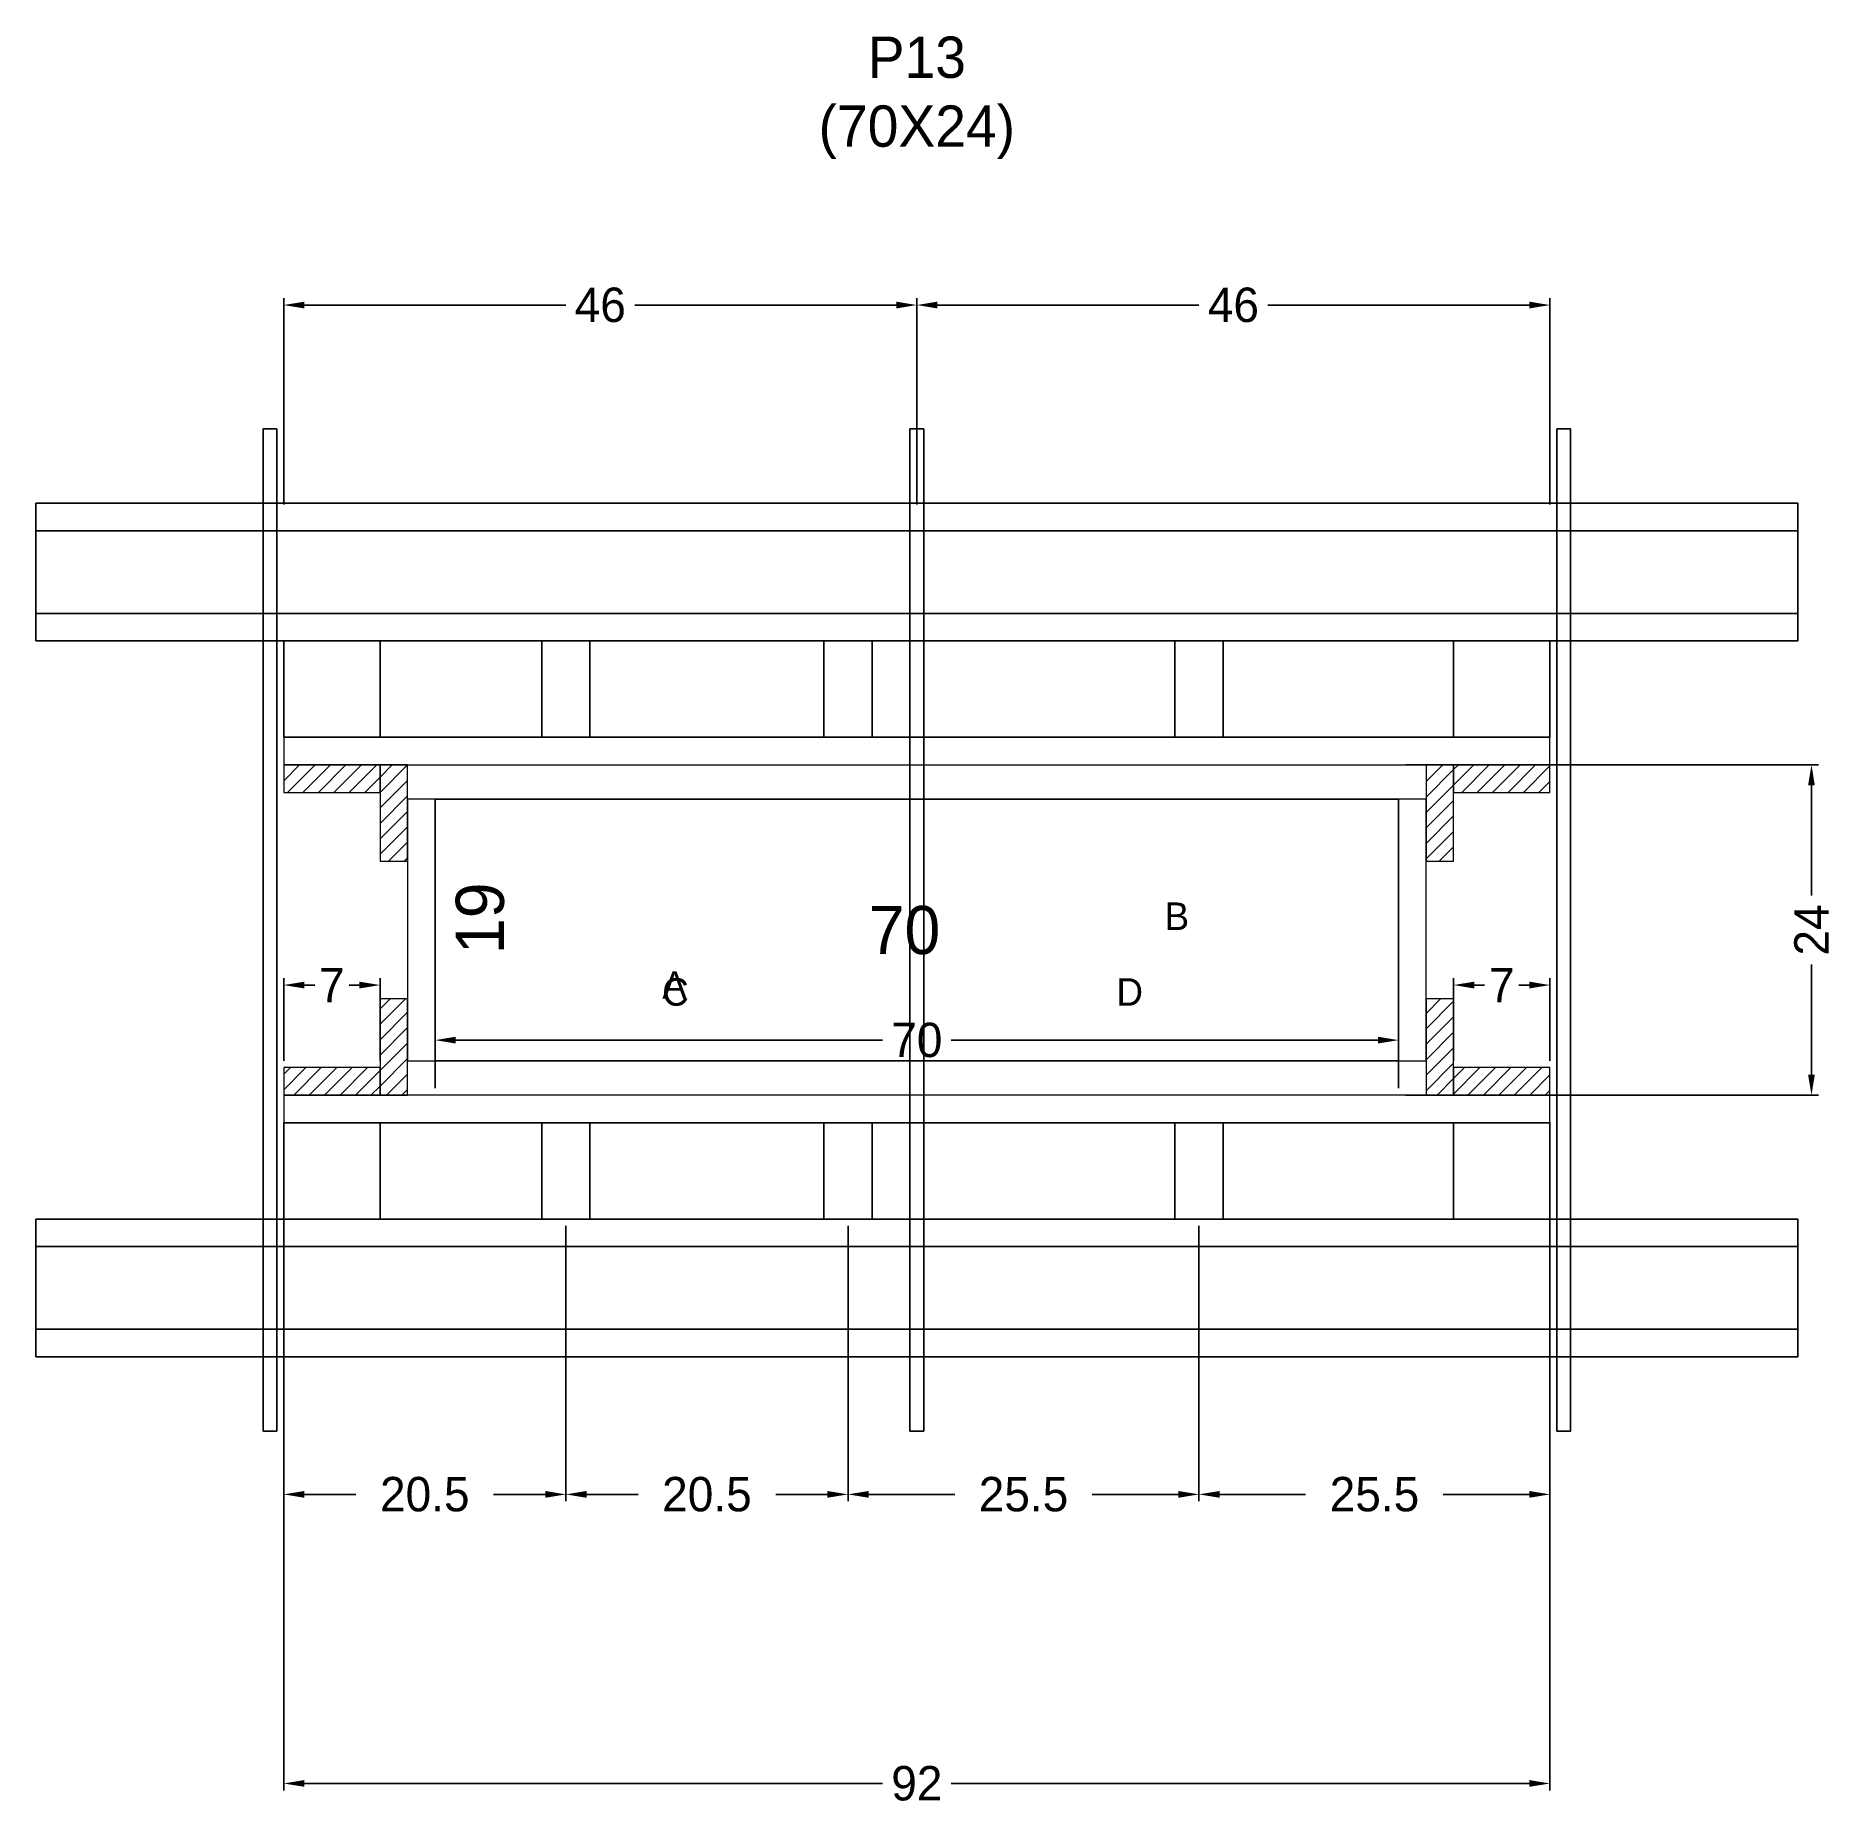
# Model space of a CAD drawing. Header units: centimetres. Extents: x -128 to 133, y 13 to 270.
import ezdxf

# ---------------------------------------------------------------- set-up
doc = ezdxf.new("R2010")
doc.units = ezdxf.units.CM
for name, color, linetype in [('CHAPA', 140, 'Continuous'), ('COTA', 241, 'Continuous'), ('Hachura', 251, 'Continuous'), ('Madeira', 30, 'Continuous'), ('NOMENCLATURA', 7, 'Continuous'), ('Painéis', 200, 'Continuous'), ('Perfil Metálico', 150, 'Continuous'), ('SARRAFO', 251, 'Continuous'), ('TEXTO_GERAL', 7, 'Continuous')]:
    doc.layers.add(name, color=color, linetype=linetype)
doc.dimstyles.new('cotax2', dxfattribs={"dimtxt": 2.5, "dimasz": 1.5, "dimexe": 0.5, "dimexo": 0.5, "dimgap": 0.5, "dimtad": 1, "dimcen": 2.5, "dimazin": 3, "dimtfac": 1, "dimtmove": 0, "dimatfit": 3})
pattern_1 = [(45, (0, 0), (-1.122532, 1.122532), [])]

# ---------------------------------------------------------------- blocks, each defined once
blk = doc.blocks.new('_CLOSEDFILLED')
at = {"color": 0, "linetype": 'BYBLOCK'}
blk.add_solid([(-1, 0.164), (0, 0), (-1, -0.164)], dxfattribs=at)
blk = doc.blocks.new('*D1')
for p, q in [((-92, 111), (-92, 15)), ((92, 111), (92, 15)), ((-89, 16), (-5, 16)), ((5, 16), (89, 16))]:
    blk.add_line(p, q)
at = {"layer": 'Defpoints'}
for p in [(-92, 112), (92, 112), (-92, 16)]:
    blk.add_point(p, dxfattribs=at)
at = {"layer": 'COTA', "xscale": 3, "yscale": 3, "rotation": 180}
blk.add_blockref('_CLOSEDFILLED', (-92, 16), dxfattribs=at)
at = {"layer": 'COTA', "xscale": 3, "yscale": 3}
blk.add_blockref('_CLOSEDFILLED', (92, 16), dxfattribs=at)
at = {"layer": 'COTA', "insert": (0, 16), "char_height": 5, "attachment_point": 5}
blk.add_mtext('92', dxfattribs=at)
blk = doc.blocks.new('*D2')
for p, q in [((-92, 97), (-92, 57)), ((-51, 97), (-51, 57)), ((-89, 58), (-81.5, 58)), ((-61.5, 58), (-54, 58))]:
    blk.add_line(p, q)
at = {"layer": 'Defpoints'}
for p in [(-92, 98), (-51, 98), (-92, 58)]:
    blk.add_point(p, dxfattribs=at)
at = {"layer": 'COTA', "xscale": 3, "yscale": 3, "rotation": 180}
blk.add_blockref('_CLOSEDFILLED', (-92, 58), dxfattribs=at)
at = {"layer": 'COTA', "xscale": 3, "yscale": 3}
blk.add_blockref('_CLOSEDFILLED', (-51, 58), dxfattribs=at)
at = {"layer": 'COTA', "insert": (-71.5, 58), "char_height": 5, "attachment_point": 5}
blk.add_mtext('20.5', dxfattribs=at)
blk = doc.blocks.new('*D3')
for p, q in [((-51, 97), (-51, 57)), ((-10, 97), (-10, 57)), ((-48, 58), (-40.5, 58)), ((-20.5, 58), (-13, 58))]:
    blk.add_line(p, q)
at = {"layer": 'Defpoints'}
for p in [(-51, 98), (-10, 98), (-51, 58)]:
    blk.add_point(p, dxfattribs=at)
at = {"layer": 'COTA', "xscale": 3, "yscale": 3, "rotation": 180}
blk.add_blockref('_CLOSEDFILLED', (-51, 58), dxfattribs=at)
at = {"layer": 'COTA', "xscale": 3, "yscale": 3}
blk.add_blockref('_CLOSEDFILLED', (-10, 58), dxfattribs=at)
at = {"layer": 'COTA', "insert": (-30.5, 58), "char_height": 5, "attachment_point": 5}
blk.add_mtext('20.5', dxfattribs=at)
blk = doc.blocks.new('*D4')
for p, q in [((-10, 97), (-10, 57)), ((41, 97), (41, 57)), ((-7, 58), (5.5, 58)), ((25.5, 58), (38, 58))]:
    blk.add_line(p, q)
at = {"layer": 'Defpoints'}
for p in [(-10, 98), (41, 98), (-10, 58)]:
    blk.add_point(p, dxfattribs=at)
at = {"layer": 'COTA', "xscale": 3, "yscale": 3, "rotation": 180}
blk.add_blockref('_CLOSEDFILLED', (-10, 58), dxfattribs=at)
at = {"layer": 'COTA', "xscale": 3, "yscale": 3}
blk.add_blockref('_CLOSEDFILLED', (41, 58), dxfattribs=at)
at = {"layer": 'COTA', "insert": (15.5, 58), "char_height": 5, "attachment_point": 5}
blk.add_mtext('25.5', dxfattribs=at)
blk = doc.blocks.new('*D5')
for p, q in [((41, 97), (41, 57)), ((92, 97), (92, 57)), ((44, 58), (56.5, 58)), ((76.5, 58), (89, 58))]:
    blk.add_line(p, q)
at = {"layer": 'Defpoints'}
for p in [(41, 98), (92, 98), (41, 58)]:
    blk.add_point(p, dxfattribs=at)
at = {"layer": 'COTA', "xscale": 3, "yscale": 3, "rotation": 180}
blk.add_blockref('_CLOSEDFILLED', (41, 58), dxfattribs=at)
at = {"layer": 'COTA', "xscale": 3, "yscale": 3}
blk.add_blockref('_CLOSEDFILLED', (92, 58), dxfattribs=at)
at = {"layer": 'COTA', "insert": (66.5, 58), "char_height": 5, "attachment_point": 5}
blk.add_mtext('25.5', dxfattribs=at)
blk = doc.blocks.new('*D6')
for p, q in [((-70, 117), (-70, 125)), ((-67, 124), (-5, 124)), ((5, 124), (67, 124)), ((70, 117), (70, 125))]:
    blk.add_line(p, q)
at = {"layer": 'Defpoints'}
for p in [(-70, 124), (-70, 116), (70, 116)]:
    blk.add_point(p, dxfattribs=at)
at = {"layer": 'COTA', "xscale": 3, "yscale": 3, "rotation": 180}
blk.add_blockref('_CLOSEDFILLED', (-70, 124), dxfattribs=at)
at = {"layer": 'COTA', "xscale": 3, "yscale": 3}
blk.add_blockref('_CLOSEDFILLED', (70, 124), dxfattribs=at)
at = {"layer": 'COTA', "insert": (0, 124), "char_height": 5, "attachment_point": 5}
blk.add_mtext('70', dxfattribs=at)
blk = doc.blocks.new('*D7')
for p, q in [((71, 164), (131, 164)), ((130, 145), (130, 161)), ((130, 119), (130, 135)), ((71, 116), (131, 116))]:
    blk.add_line(p, q)
at = {"layer": 'Defpoints'}
for p in [(70, 164), (70, 116), (130, 116)]:
    blk.add_point(p, dxfattribs=at)
at = {"layer": 'COTA', "xscale": 3, "yscale": 3}
for p, rotation in [((130, 164), 90), ((130, 116), -90.00000000000001)]:
    blk.add_blockref('_CLOSEDFILLED', p, dxfattribs=dict(at, rotation=rotation))
at = {"layer": 'COTA', "insert": (130, 140), "char_height": 5, "attachment_point": 5, "rotation": 90}
blk.add_mtext('24', dxfattribs=at)
blk = doc.blocks.new('*D8')
for p, q in [((-92, 121), (-92, 133)), ((-89, 132), (-87.5, 132)), ((-82.5, 132), (-81, 132)), ((-78, 121), (-78, 133))]:
    blk.add_line(p, q)
at = {"layer": 'Defpoints'}
for p in [(-92, 132), (-92, 120), (-78, 120)]:
    blk.add_point(p, dxfattribs=at)
at = {"layer": 'COTA', "xscale": 3, "yscale": 3, "rotation": 180}
blk.add_blockref('_CLOSEDFILLED', (-92, 132), dxfattribs=at)
at = {"layer": 'COTA', "xscale": 3, "yscale": 3}
blk.add_blockref('_CLOSEDFILLED', (-78, 132), dxfattribs=at)
at = {"layer": 'COTA', "insert": (-85, 132), "char_height": 5, "attachment_point": 5}
blk.add_mtext('7', dxfattribs=at)
blk = doc.blocks.new('*D9')
for p, q in [((78, 121), (78, 133)), ((81, 132), (82.5, 132)), ((87.5, 132), (89, 132)), ((92, 121), (92, 133))]:
    blk.add_line(p, q)
at = {"layer": 'Defpoints'}
for p in [(78, 132), (78, 120), (92, 120)]:
    blk.add_point(p, dxfattribs=at)
at = {"layer": 'COTA', "xscale": 3, "yscale": 3, "rotation": 180}
blk.add_blockref('_CLOSEDFILLED', (78, 132), dxfattribs=at)
at = {"layer": 'COTA', "xscale": 3, "yscale": 3}
blk.add_blockref('_CLOSEDFILLED', (92, 132), dxfattribs=at)
at = {"layer": 'COTA', "insert": (85, 132), "char_height": 5, "attachment_point": 5}
blk.add_mtext('7', dxfattribs=at)
blk = doc.blocks.new('*D10')
for p, q in [((-92, 201.8), (-92, 231.8)), ((-89, 230.8), (-51, 230.8)), ((-41, 230.8), (-3, 230.8)), ((0, 201.8), (0, 231.8))]:
    blk.add_line(p, q)
at = {"layer": 'Defpoints'}
for p in [(-92, 230.8), (-92, 200.8), (0, 200.8)]:
    blk.add_point(p, dxfattribs=at)
at = {"layer": 'COTA', "xscale": 3, "yscale": 3, "rotation": 180}
blk.add_blockref('_CLOSEDFILLED', (-92, 230.8), dxfattribs=at)
at = {"layer": 'COTA', "xscale": 3, "yscale": 3}
blk.add_blockref('_CLOSEDFILLED', (0, 230.8), dxfattribs=at)
at = {"layer": 'COTA', "insert": (-46, 230.8), "char_height": 5, "attachment_point": 5}
blk.add_mtext('46', dxfattribs=at)
blk = doc.blocks.new('*D11')
for p, q in [((0, 201.8), (0, 231.8)), ((3, 230.8), (41, 230.8)), ((51, 230.8), (89, 230.8)), ((92, 201.8), (92, 231.8))]:
    blk.add_line(p, q)
at = {"layer": 'Defpoints'}
for p in [(0, 230.8), (0, 200.8), (92, 200.8)]:
    blk.add_point(p, dxfattribs=at)
at = {"layer": 'COTA', "xscale": 3, "yscale": 3, "rotation": 180}
blk.add_blockref('_CLOSEDFILLED', (0, 230.8), dxfattribs=at)
at = {"layer": 'COTA', "xscale": 3, "yscale": 3}
blk.add_blockref('_CLOSEDFILLED', (92, 230.8), dxfattribs=at)
at = {"layer": 'COTA', "insert": (46, 230.8), "char_height": 5, "attachment_point": 5}
blk.add_mtext('46', dxfattribs=at)

msp = doc.modelspace()

# ---------------------------------------------------------------- hatches: boundary and pattern name
at = {"layer": 'Hachura'}
h = msp.add_hatch(dxfattribs=at)
h.set_pattern_fill('ANSI31')
h.set_pattern_definition(pattern_1)
h.paths.add_polyline_path([(-92, 160), (-78, 160), (-78, 164), (-92, 164)])
h = msp.add_hatch(dxfattribs=at)
h.set_pattern_fill('ANSI31')
h.set_pattern_definition(pattern_1)
h.paths.add_polyline_path([(-78, 150), (-74, 150), (-74, 164), (-78, 164)])
h = msp.add_hatch(dxfattribs=at)
h.set_pattern_fill('ANSI31')
h.set_pattern_definition(pattern_1)
h.paths.add_polyline_path([(74, 150), (78, 150), (78, 164), (74, 164)])
h = msp.add_hatch(dxfattribs=at)
h.set_pattern_fill('ANSI31')
h.set_pattern_definition(pattern_1)
h.paths.add_polyline_path([(78, 160), (92, 160), (92, 164), (78, 164)])
h = msp.add_hatch(dxfattribs=at)
h.set_pattern_fill('ANSI31')
h.set_pattern_definition(pattern_1)
h.paths.add_polyline_path([(-78, 116), (-74, 116), (-74, 130), (-78, 130)])
h = msp.add_hatch(dxfattribs=at)
h.set_pattern_fill('ANSI31')
h.set_pattern_definition(pattern_1)
h.paths.add_polyline_path([(74, 116), (78, 116), (78, 130), (74, 130)])
h = msp.add_hatch(dxfattribs=at)
h.set_pattern_fill('ANSI31')
h.set_pattern_definition(pattern_1)
h.paths.add_polyline_path([(-92, 116), (-78, 116), (-78, 120), (-92, 120)])
h = msp.add_hatch(dxfattribs=at)
h.set_pattern_fill('ANSI31')
h.set_pattern_definition(pattern_1)
h.paths.add_polyline_path([(78, 116), (92, 116), (92, 120), (78, 120)])

# ---------------------------------------------------------------- linework, layer by layer
at = {"layer": 'CHAPA', "lineweight": 18}
for points in [[(-92, 164), (92, 164), (92, 168), (-92, 168)], [(-92, 164), (92, 164), (92, 168), (-92, 168)], [(-74, 121), (-70, 121), (-70, 159), (-74, 159)], [(-74, 121), (-70, 121), (-70, 159), (-74, 159)], [(70, 121), (74, 121), (74, 159), (70, 159)], [(70, 121), (74, 121), (74, 159), (70, 159)], [(-92, 112), (92, 112), (92, 116), (-92, 116)], [(-92, 112), (92, 112), (92, 116), (-92, 116)]]:
    msp.add_lwpolyline(points, close=True, dxfattribs=at)
at = {"layer": 'Hachura'}
for points in [[(-95, 67.2), (-93, 67.2), (-93, 212.8), (-95, 212.8)], [(-1, 168), (1, 168), (1, 212.8), (-1, 212.8)], [(93, 67.2), (95, 67.2), (95, 212.8), (93, 212.8)], [(-1, 112), (1, 112), (1, 168), (-1, 168)], [(-1, 67.2), (1, 67.2), (1, 112), (-1, 112)]]:
    msp.add_lwpolyline(points, close=True, dxfattribs=at)
at = {"layer": 'Madeira', "color": 126}
for points in [[(-92, 168), (92, 168), (92, 182), (-92, 182)], [(-92, 168), (-78, 168), (-78, 182), (-92, 182)], [(-54.5, 168), (-47.5, 168), (-47.5, 182), (-54.5, 182)], [(-13.5, 168), (-6.5, 168), (-6.5, 182), (-13.5, 182)], [(37.5, 168), (44.5, 168), (44.5, 182), (37.5, 182)], [(78, 168), (92, 168), (92, 182), (78, 182)], [(-92, 98), (92, 98), (92, 112), (-92, 112)], [(-92, 98), (-78, 98), (-78, 112), (-92, 112)], [(-54.5, 98), (-47.5, 98), (-47.5, 112), (-54.5, 112)], [(-13.5, 98), (-6.5, 98), (-6.5, 112), (-13.5, 112)], [(37.5, 98), (44.5, 98), (44.5, 112), (37.5, 112)], [(78, 98), (92, 98), (92, 112), (78, 112)]]:
    msp.add_lwpolyline(points, close=True, dxfattribs=at)
at = {"layer": 'Painéis'}
msp.add_lwpolyline([(-70, 121), (70, 121), (70, 159), (-70, 159)], close=True, dxfattribs=at)
at = {"layer": 'Perfil Metálico', "color": 224}
for points in [[(-128, 182), (128, 182), (128, 202), (-128, 202)], [(-128, 186), (128, 186), (128, 198), (-128, 198)], [(-128, 78), (128, 78), (128, 98), (-128, 98)], [(-128, 82), (128, 82), (128, 94), (-128, 94)]]:
    msp.add_lwpolyline(points, close=True, dxfattribs=at)
at = {"layer": 'SARRAFO', "color": 251, "lineweight": 13}
for points in [[(-92, 160), (-78, 160), (-78, 164), (-92, 164)], [(-78, 150), (-74, 150), (-74, 164), (-78, 164)], [(74, 150), (78, 150), (78, 164), (74, 164)], [(78, 160), (92, 160), (92, 164), (78, 164)], [(-78, 116), (-74, 116), (-74, 130), (-78, 130)], [(74, 116), (78, 116), (78, 130), (74, 130)], [(-92, 116), (-78, 116), (-78, 120), (-92, 120)], [(78, 116), (92, 116), (92, 120), (78, 120)]]:
    msp.add_lwpolyline(points, close=True, dxfattribs=at)

# ---------------------------------------------------------------- texts
at = {"layer": 'COTA'}
msp.add_text('19', height=7, rotation=90, dxfattribs=at).set_placement((-60, 136.5))
msp.add_text('70', height=7, dxfattribs=at).set_placement((-7, 136.5))
at = {"layer": 'NOMENCLATURA', "insert": (0, 252), "char_height": 6, "attachment_point": 8}
msp.add_mtext('P13\\P(70X24)', dxfattribs=at)
at = {"layer": 'TEXTO_GERAL'}
for s, p in [('B', (36, 140)), ('A', (-37, 130)), ('C', (-37, 129)), ('D', (29, 129))]:
    msp.add_text(s, height=4, dxfattribs=at).set_placement(p)

# ---------------------------------------------------------------- dimensions: what is measured, and where the dimension line sits
at = {"layer": 'COTA'}
for base, p1, p2, picture, middle in [((-92, 230.8), (-92, 200.8), (0, 200.8), '*D10', (-46, 230.8)), ((0, 230.8), (0, 200.8), (92, 200.8), '*D11', (46, 230.8)), ((-92, 132), (-92, 120), (-78, 120), '*D8', (-85, 132)), ((78, 132), (78, 120), (92, 120), '*D9', (85, 132)), ((-70, 124), (-70, 116), (70, 116), '*D6', (0, 124)), ((-92, 16), (-92, 112), (92, 112), '*D1', (0, 16))]:
    dim = msp.add_linear_dim(base=base, p1=p1, p2=p2, dimstyle='cotax2', dxfattribs=at)
    dim.commit()
    dim.dimension.update_dxf_attribs({"geometry": picture, "text_midpoint": middle})
dim = msp.add_linear_dim(base=(130, 116), p1=(70, 116), p2=(70, 164), angle=90, dimstyle='cotax2', dxfattribs=at)
dim.commit()
dim.dimension.update_dxf_attribs({"geometry": '*D7', "text_midpoint": (130, 140)})
for base, p1, p2, text, picture, middle in [((-92, 58), (-92, 98), (-51, 98), '20.5', '*D2', (-71.5, 58)), ((-51, 58), (-51, 98), (-10, 98), '20.5', '*D3', (-30.5, 58)), ((-10, 58), (-10, 98), (41, 98), '25.5', '*D4', (15.5, 58)), ((41, 58), (41, 98), (92, 98), '25.5', '*D5', (66.5, 58))]:
    dim = msp.add_linear_dim(base=base, p1=p1, p2=p2, text=text, dimstyle='cotax2', dxfattribs=at)
    dim.commit()
    dim.dimension.update_dxf_attribs({"geometry": picture, "text_midpoint": middle})

doc.saveas('drawing.dxf')
